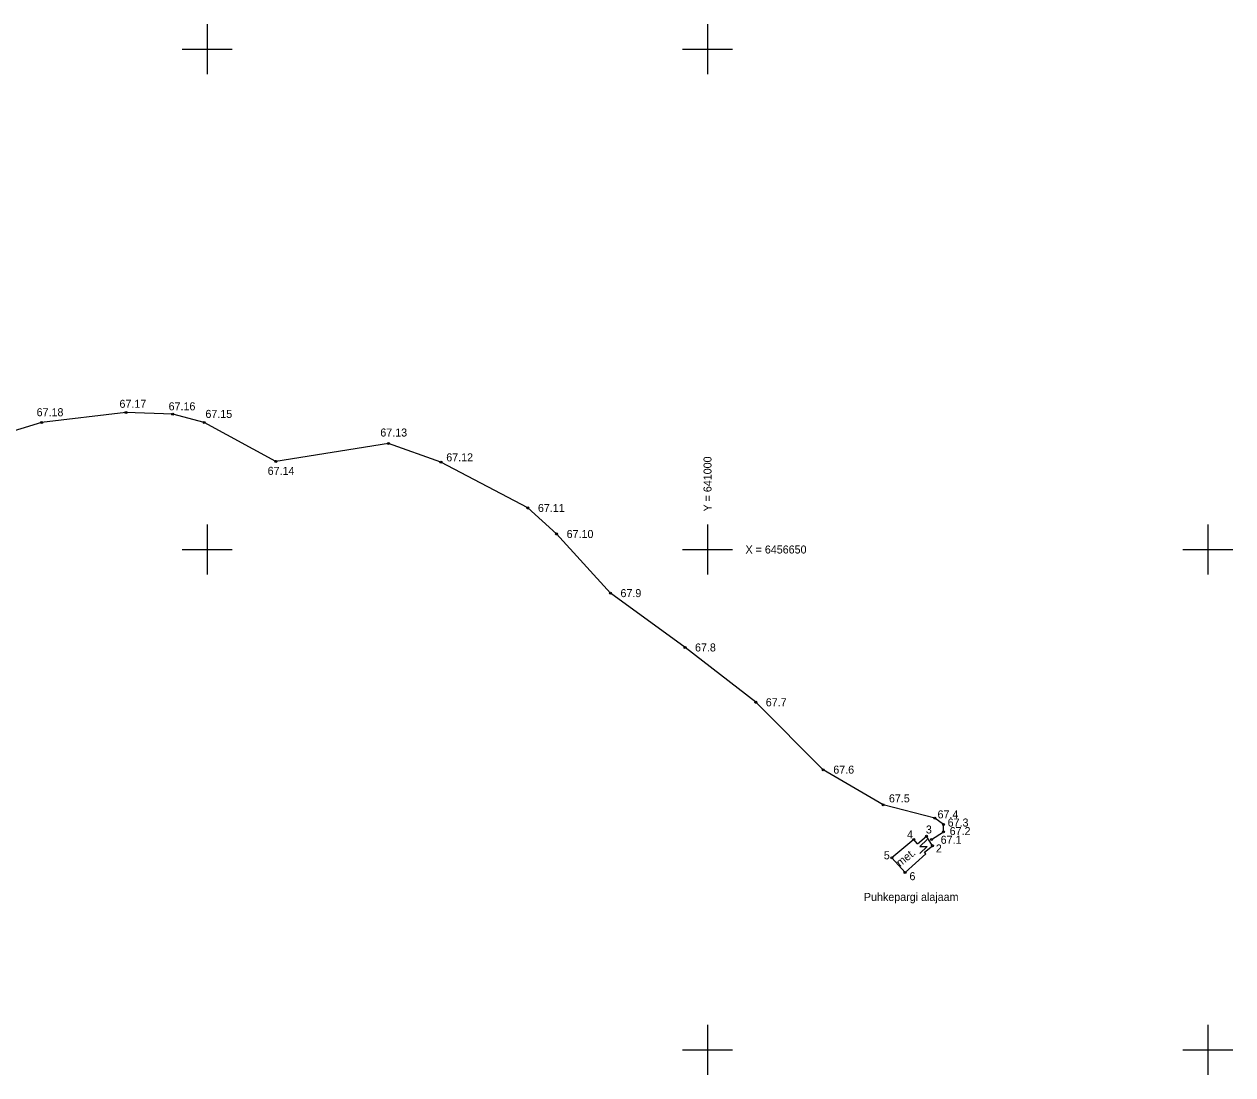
# Model space of a CAD drawing. Extents: x 640098 to 641052, y 6456548 to 6456702.
# Drawn here: x 640931.7 to 641052.5, y 6456597.5 to 6456702.5 of the extents above; entities that cross this region are included whole.
import ezdxf

# ---------------------------------------------------------------- set-up
doc = ezdxf.new("R2010")
doc.units = 0
for name, color, linetype in [('ELRAJATIS', 7, 'Continuous'), ('HOONE', 7, 'Continuous'), ('KAEV', 7, 'Continuous'), ('Level 57', 7, 'Continuous'), ('MOOTKORG', 7, 'Continuous'), ('MOOTMPUNKT', 7, 'Continuous'), ('MOOTPIIR', 7, 'Continuous'), ('TORU_NR', 7, 'Continuous')]:
    doc.layers.add(name, color=color, linetype=linetype)

msp = doc.modelspace()

# ---------------------------------------------------------------- linework, layer by layer
at = {"layer": 'ELRAJATIS'}
msp.add_lwpolyline([(641022.39, 6456621.01), (641023.58, 6456621.79), (641023.58, 6456622.51), (641022.71, 6456623.16), (641017.55, 6456624.48), (641011.57, 6456627.99), (641004.82, 6456634.73), (640997.75, 6456640.21), (640990.3, 6456645.64), (640984.91, 6456651.55), (640982.05, 6456654.15), (640973.36, 6456658.74), (640968.11, 6456660.59), (640956.85, 6456658.81), (640949.69, 6456662.68), (640946.55, 6456663.52), (640941.88, 6456663.69), (640933.45, 6456662.69), (640929.3, 6456661.41)], dxfattribs=at)
at = {"layer": 'HOONE'}
for p, q in [((641020.98, 6456620.6), (641021.89, 6456621.35)), ((641020.98, 6456620.6), (641020.63, 6456621.02)), ((641021.69, 6456619.74), (641022.49, 6456620.4)), ((641021.83, 6456619.58), (641019.74, 6456617.71)), ((641021.83, 6456619.58), (641021.69, 6456619.74))]:
    msp.add_line(p, q, dxfattribs=at)
for points in [[(641022.49, 6456620.4), (641021.89, 6456621.35)], [(641020.63, 6456621.02), (641018.41, 6456619.19), (641019.74, 6456617.71)]]:
    msp.add_lwpolyline(points, dxfattribs=at)
at = {"layer": 'KAEV'}
for points in [[(641021.23, 6456620.32), (641021.94, 6456621.03)], [(641021.23, 6456620.32), (641021.94, 6456620.32)], [(641021.23, 6456619.62), (641021.94, 6456620.32)]]:
    msp.add_lwpolyline(points, dxfattribs=at)
at = {"layer": 'MOOTKORG'}
for p, q in [((640941.88, 6456663.69), (640941.88, 6456663.69)), ((640946.55, 6456663.52), (640946.55, 6456663.52)), ((640933.45, 6456662.69), (640933.45, 6456662.69)), ((640949.69, 6456662.68), (640949.69, 6456662.68)), ((640968.11, 6456660.59), (640968.11, 6456660.59)), ((640956.85, 6456658.81), (640956.85, 6456658.81)), ((640973.36, 6456658.74), (640973.36, 6456658.74)), ((640982.05, 6456654.15), (640982.05, 6456654.15)), ((640984.91, 6456651.55), (640984.91, 6456651.55)), ((640990.3, 6456645.64), (640990.3, 6456645.64)), ((640997.75, 6456640.21), (640997.75, 6456640.21)), ((641004.82, 6456634.73), (641004.82, 6456634.73)), ((641011.57, 6456627.99), (641011.57, 6456627.99)), ((641017.55, 6456624.48), (641017.55, 6456624.48)), ((641022.71, 6456623.16), (641022.71, 6456623.16)), ((641023.58, 6456622.51), (641023.58, 6456622.51)), ((641021.89, 6456621.35), (641021.89, 6456621.35)), ((641023.58, 6456621.79), (641023.58, 6456621.79)), ((641020.63, 6456621.02), (641020.63, 6456621.02)), ((641022.39, 6456621.01), (641022.39, 6456621.01)), ((641022.49, 6456620.4), (641022.49, 6456620.4)), ((641018.41, 6456619.19), (641018.41, 6456619.19)), ((641019.74, 6456617.71), (641019.74, 6456617.71))]:
    msp.add_line(p, q, dxfattribs=at)
for centre in [(640941.88, 6456663.69), (640946.55, 6456663.52), (640933.45, 6456662.69), (640949.69, 6456662.68), (640968.11, 6456660.59), (640956.85, 6456658.81), (640973.36, 6456658.74), (640982.05, 6456654.15), (640984.91, 6456651.55), (640990.3, 6456645.64), (640997.75, 6456640.21), (641004.82, 6456634.73), (641011.57, 6456627.99), (641017.55, 6456624.48), (641022.71, 6456623.16), (641023.58, 6456622.51), (641021.89, 6456621.35), (641023.58, 6456621.79), (641020.63, 6456621.02), (641022.39, 6456621.01), (641022.49, 6456620.4), (641018.41, 6456619.19), (641019.74, 6456617.71)]:
    msp.add_circle(centre, 0.1, dxfattribs=at)
at = {"layer": 'MOOTPIIR'}
for p, q in [((640950, 6456702.5), (640950, 6456697.5)), ((641000, 6456702.5), (641000, 6456697.5)), ((640947.5, 6456700), (640952.5, 6456700)), ((640997.5, 6456700), (641002.5, 6456700)), ((640950, 6456652.5), (640950, 6456647.5)), ((641000, 6456652.5), (641000, 6456647.5)), ((641050, 6456652.5), (641050, 6456647.5)), ((640947.5, 6456650), (640952.5, 6456650)), ((640997.5, 6456650), (641002.5, 6456650)), ((641047.5, 6456650), (641052.5, 6456650)), ((641000, 6456602.5), (641000, 6456597.5)), ((641050, 6456602.5), (641050, 6456597.5)), ((640997.5, 6456600), (641002.5, 6456600)), ((641047.5, 6456600), (641052.5, 6456600))]:
    msp.add_line(p, q, dxfattribs=at)

# ---------------------------------------------------------------- texts
at = {"layer": 'Level 57'}
for s, rotation, p in [(' Y = 641000', 90, (641000.4, 6456653.5)), ('met.', 38.3979, (641019.24, 6456618.26))]:
    msp.add_text(s, height=0.8, rotation=rotation, dxfattribs=at).set_placement(p)
for s, p in [(' X = 6456650', (641003.5, 6456649.6)), ('Puhkepargi alajaam', (641015.63, 6456614.88))]:
    msp.add_text(s, height=0.8, dxfattribs=at).set_placement(p)
at = {"layer": 'MOOTMPUNKT'}
for s, p in [('3', (641021.82, 6456621.62)), ('4', (641019.94, 6456621.12)), ('2', (641022.82, 6456619.72)), ('5', (641017.62, 6456619.04)), ('6', (641020.18, 6456616.95))]:
    msp.add_text(s, height=0.8, dxfattribs=at).set_placement(p)
at = {"layer": 'TORU_NR'}
for s, p in [('67.17', (640941.23, 6456664.16)), ('67.16', (640946.14, 6456663.91)), ('67.18', (640932.95, 6456663.32)), ('67.15', (640949.82, 6456663.15)), ('67.13', (640967.3, 6456661.29)), ('67.12', (640973.89, 6456658.81)), ('67.14', (640956.04, 6456657.46)), ('67.11', (640983.05, 6456653.75)), ('67.10', (640985.92, 6456651.15)), ('67.9', (640991.3, 6456645.24)), ('67.8', (640998.75, 6456639.81)), ('67.7', (641005.82, 6456634.33)), ('67.6', (641012.57, 6456627.6)), ('67.5', (641018.13, 6456624.73)), ('67.4', (641022.99, 6456623.13)), ('67.3', (641024, 6456622.31)), ('67.1', (641023.3, 6456620.59)), ('67.2', (641024.2, 6456621.46))]:
    msp.add_text(s, height=0.8, dxfattribs=at).set_placement(p)

doc.saveas('drawing.dxf')
